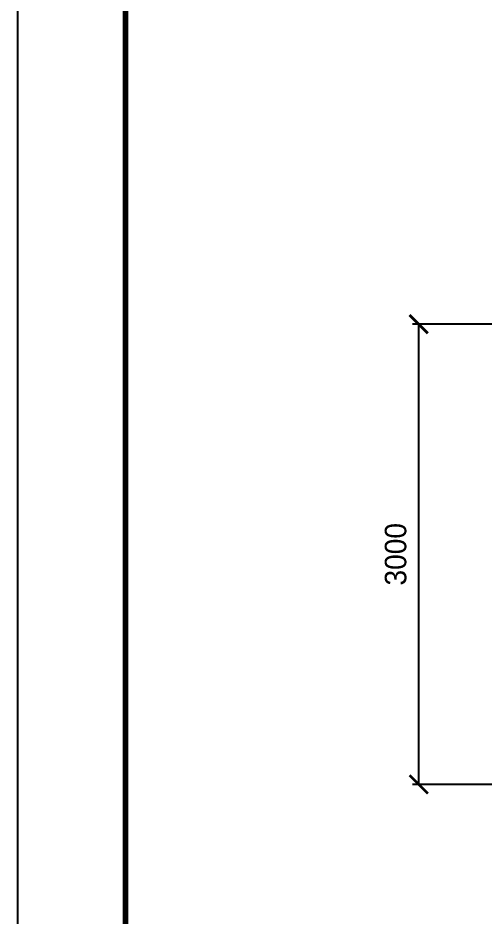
# Model space of a CAD drawing. Header units: millimetres. Extents: x 2773 to 32180, y 2797 to 23592.
# Drawn here: x 2773 to 5814, y 8658 to 14518 of the extents above; entities that cross this region are included whole.
import ezdxf

# ---------------------------------------------------------------- set-up
doc = ezdxf.new("R2010")
doc.units = ezdxf.units.MM
doc.layers.add('냉각탑_dim', color=1, linetype='Continuous')
doc.layers.add('냉각탑_form', color=1, linetype='Continuous')
doc.styles.add('HY울릉도L', font='')
doc.styles.get('HY울릉도L').set_extended_font_data('HY울릉도L')
doc.dimstyles.new('성지DIM', dxfattribs={"dimtxt": 3.5, "dimasz": 3, "dimexe": 1, "dimexo": 2.5, "dimgap": 2, "dimtad": 1, "dimdec": 0, "dimzin": 3, "dimdsep": 46, "dimtxsty": 'HY울릉도L', "dimblk": 'ARCHTICK', "dimcen": -2, "dimclrd": 256, "dimclre": 256, "dimclrt": 7, "dimadec": 0, "dimazin": 0, "dimtfac": 1, "dimtdec": 0, "dimtofl": 0, "dimtmove": 0, "dimatfit": 3, "dimfxl": 1, "dimtolj": 1, "dimtzin": 0, "dimlwe": -1, "dimarcsym": 0})

# ---------------------------------------------------------------- blocks, each defined once
blk = doc.blocks.new('냉각탑form')
at = {"layer": 'Defpoints'}
blk.add_lwpolyline([(0, 297.073), (420.103, 297.073), (420.103, 0), (0, 0)], close=True, dxfattribs=at)
at = {"layer": '냉각탑_form', "const_width": 0.5}
blk.add_lwpolyline([(10.002, 287.07), (10.002, 10.002), (410.1, 10.002), (410.1, 287.07)], close=True, dxfattribs=at)
blk = doc.blocks.new('_ArchTick')
at = {"color": 0, "linetype": 'ByBlock', "const_width": 0.15}
blk.add_lwpolyline([(-0.5, -0.5), (0.5, 0.5)], dxfattribs=at)
blk = doc.blocks.new('*D653')
at = {"layer": 'Defpoints', "color": 0, "transparency": 16777216}
for p in [(5382.4, 12522.3), (6039.6, 12522.3), (6039.6, 9522.3)]:
    blk.add_point(p, dxfattribs=at)
at = {"layer": '냉각탑_dim', "transparency": 16777216}
for p, q in [((5939.6, 12522.3), (5342.4, 12522.3)), ((5939.6, 9522.3), (5342.4, 9522.3))]:
    blk.add_line(p, q, dxfattribs=at)
at = {"layer": '냉각탑_dim', "lineweight": -2, "transparency": 16777216}
blk.add_line((5382.4, 9522.3), (5382.4, 12522.3), dxfattribs=at)
at = {"layer": '냉각탑_dim', "lineweight": -2, "transparency": 16777216, "xscale": 120, "yscale": 120, "zscale": 120}
for p, rotation in [((5382.4, 12522.3), 90), ((5382.4, 9522.3), 270)]:
    blk.add_blockref('_ArchTick', p, dxfattribs=dict(at, rotation=rotation))
at = {"layer": '냉각탑_dim', "color": 7, "transparency": 16777216, "insert": (5232.4, 11022.3), "char_height": 140, "attachment_point": 5, "rotation": 90, "style": 'HY울릉도L'}
blk.add_mtext('\\A1;3000', dxfattribs=at)

msp = doc.modelspace()

# ---------------------------------------------------------------- block references
at = {"layer": '냉각탑_form', "xscale": 70.00000000000001, "yscale": 70.00000000000001, "zscale": 70.00000000000001}
msp.add_blockref('냉각탑form', (2772.8, 2797.3), dxfattribs=at)

# ---------------------------------------------------------------- dimensions: what is measured, and where the dimension line sits
at = {"layer": '냉각탑_dim'}
dim = msp.add_linear_dim(base=(5382.4, 12522.3), p1=(6039.6, 9522.3), p2=(6039.6, 12522.3), angle=90, dimstyle='성지DIM', override={"dimscale": 40}, dxfattribs=at)
dim.commit()
dim.dimension.update_dxf_attribs({"geometry": '*D653', "text_midpoint": (5232.4, 11022.3)})

doc.saveas('drawing.dxf')
